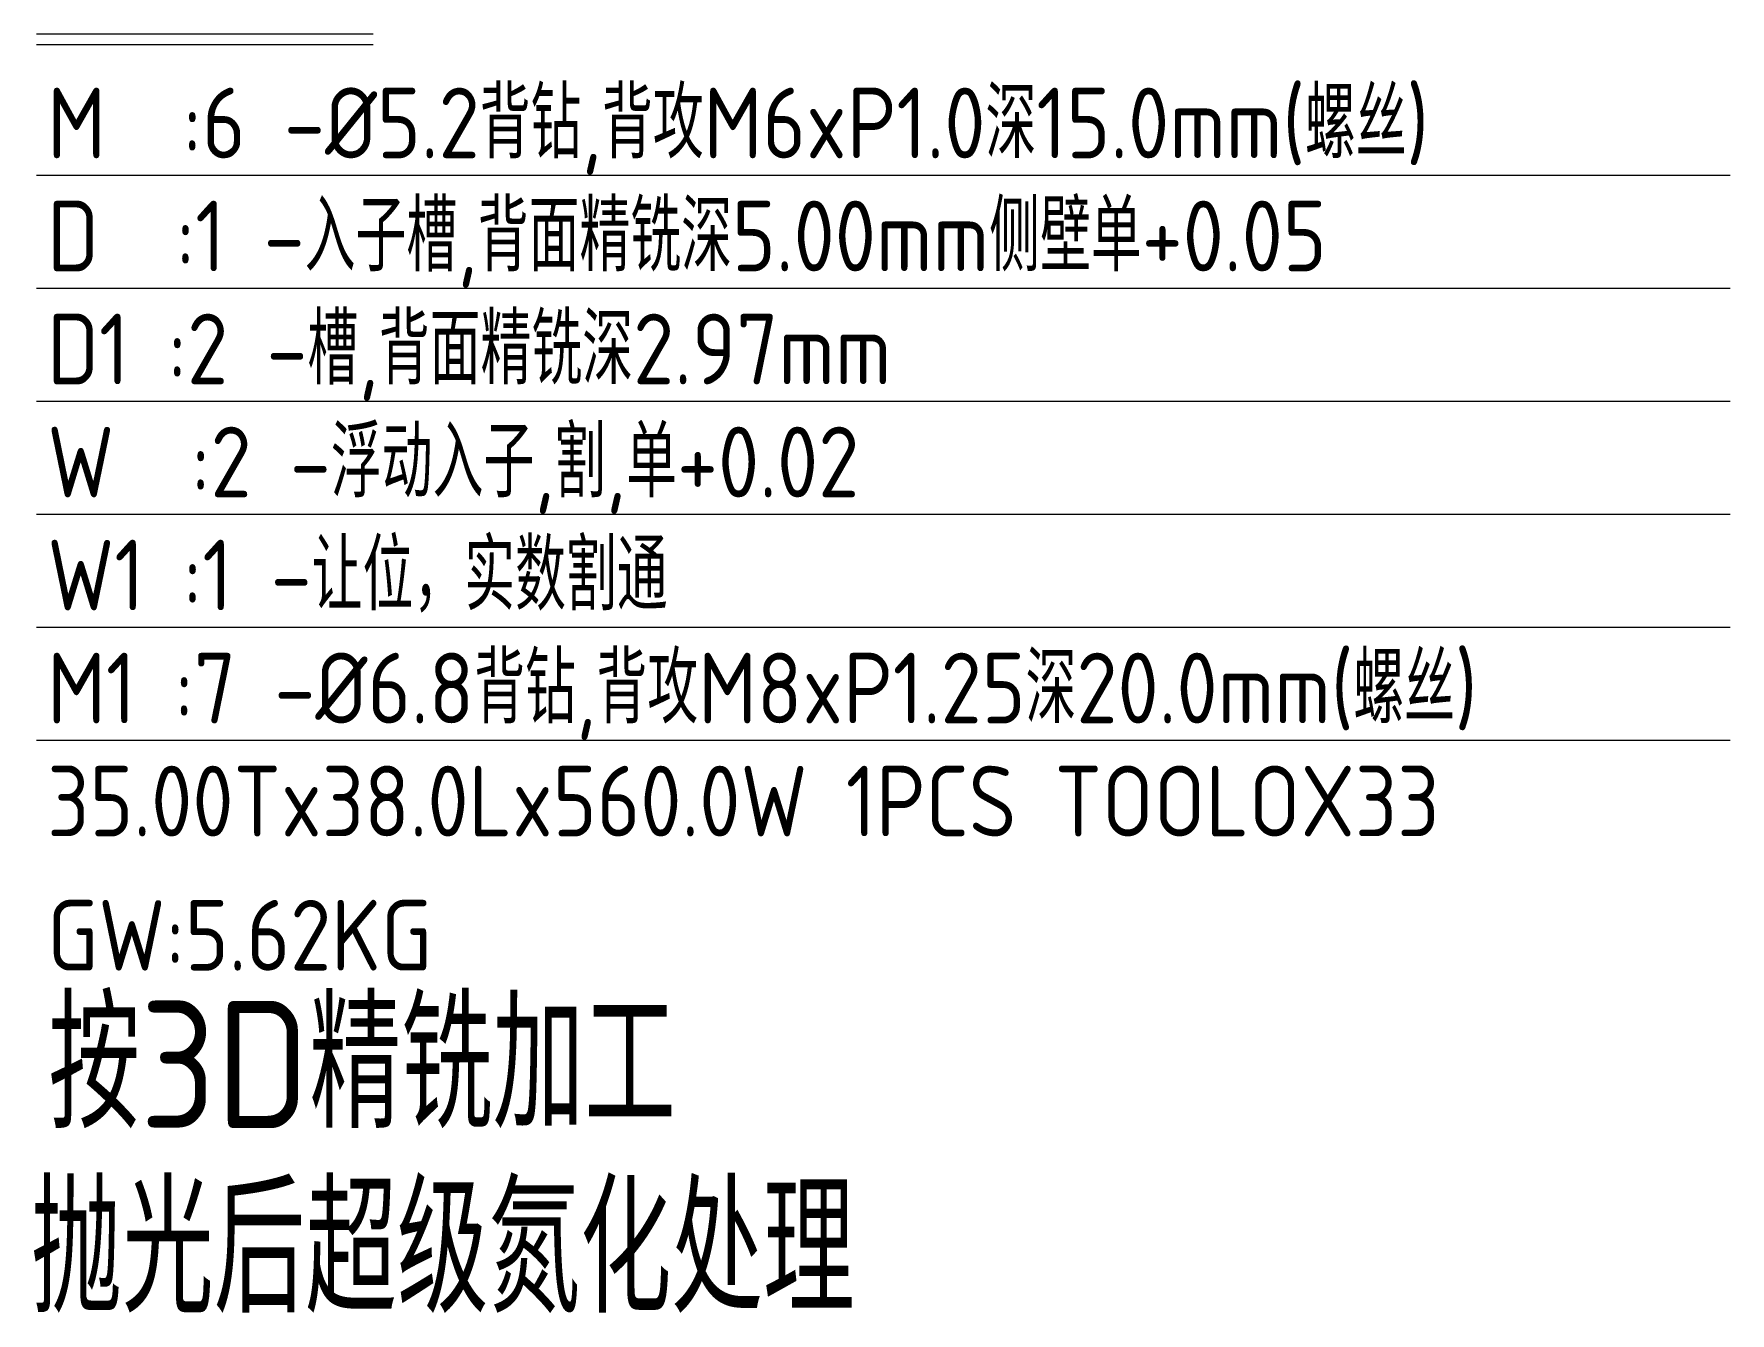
# Model space of a CAD drawing. Header units: millimetres. Extents: x 17443 to 18207, y 60521 to 60973.
# Drawn here: x 17532.2 to 17772.4, y 60521.4 to 60702.5 of the extents above; entities that cross this region are included whole.
import ezdxf

# ---------------------------------------------------------------- set-up
doc = ezdxf.new("R2010")
doc.units = ezdxf.units.MM
doc.layers.add('dim', color=4, linetype='Continuous')
doc.styles.add('gbenor', font='gbenor.shx', dxfattribs={"bigfont": 'gbcbig'})

msp = doc.modelspace()

# ---------------------------------------------------------------- linework, layer by layer
at = {"layer": 'dim', "color": 8, "linetype": 'Continuous', "lineweight": 18}
for p, q in [((17532.612, 60702.527), (17580.24, 60702.527)), ((17532.612, 60701.027), (17580.24, 60701.027)), ((17532.612, 60682.527), (17772.372, 60682.527)), ((17532.612, 60666.527), (17772.372, 60666.527)), ((17532.612, 60650.527), (17772.372, 60650.527)), ((17532.612, 60634.527), (17772.372, 60634.527)), ((17532.612, 60618.527), (17772.372, 60618.527)), ((17532.612, 60602.527), (17772.372, 60602.527))]:
    msp.add_line(p, q, dxfattribs=at)

# ---------------------------------------------------------------- texts
at = {"layer": 'dim', "color": 4, "lineweight": 18, "style": 'gbenor'}
for s, p in [('M  :6 -%%c5.2背钻,背攻M6xP1.0深15.0mm(螺丝)', (17534.112, 60684.92)), ('D  :1 -入子槽,背面精铣深5.00mm侧壁单+0.05', (17534.112, 60668.92)), ('D1 :2 -槽,背面精铣深2.97mm', (17534.112, 60652.92)), ('M1 :7 -%%c6.8背钻,背攻M8xP1.25深20.0mm(螺丝)', (17534.112, 60604.92)), ('35.00Tx38.0Lx560.0W 1PCS TOOLOX33', (17534.112, 60588.92)), ('GW:5.62KG ', (17534.112, 60569.92))]:
    msp.add_text(s, height=10, dxfattribs=at).set_placement(p)
at = {"layer": 'dim', "color": 1, "lineweight": 18, "style": 'gbenor'}
for s, p in [('W  :2 -浮动入子,割,单+0.02', (17534.112, 60636.92)), ('W1 :1 -让位，实数割通', (17534.112, 60620.92))]:
    msp.add_text(s, height=10, dxfattribs=at).set_placement(p)
at = {"layer": 'dim', "color": 21, "lineweight": 18, "style": 'gbenor'}
for s, p in [('按3D精铣加工', (17534.281, 60547.634)), ('抛光后超级氮化处理', (17531.774, 60521.5))]:
    msp.add_text(s, height=18, dxfattribs=at).set_placement(p)

doc.saveas('drawing.dxf')
